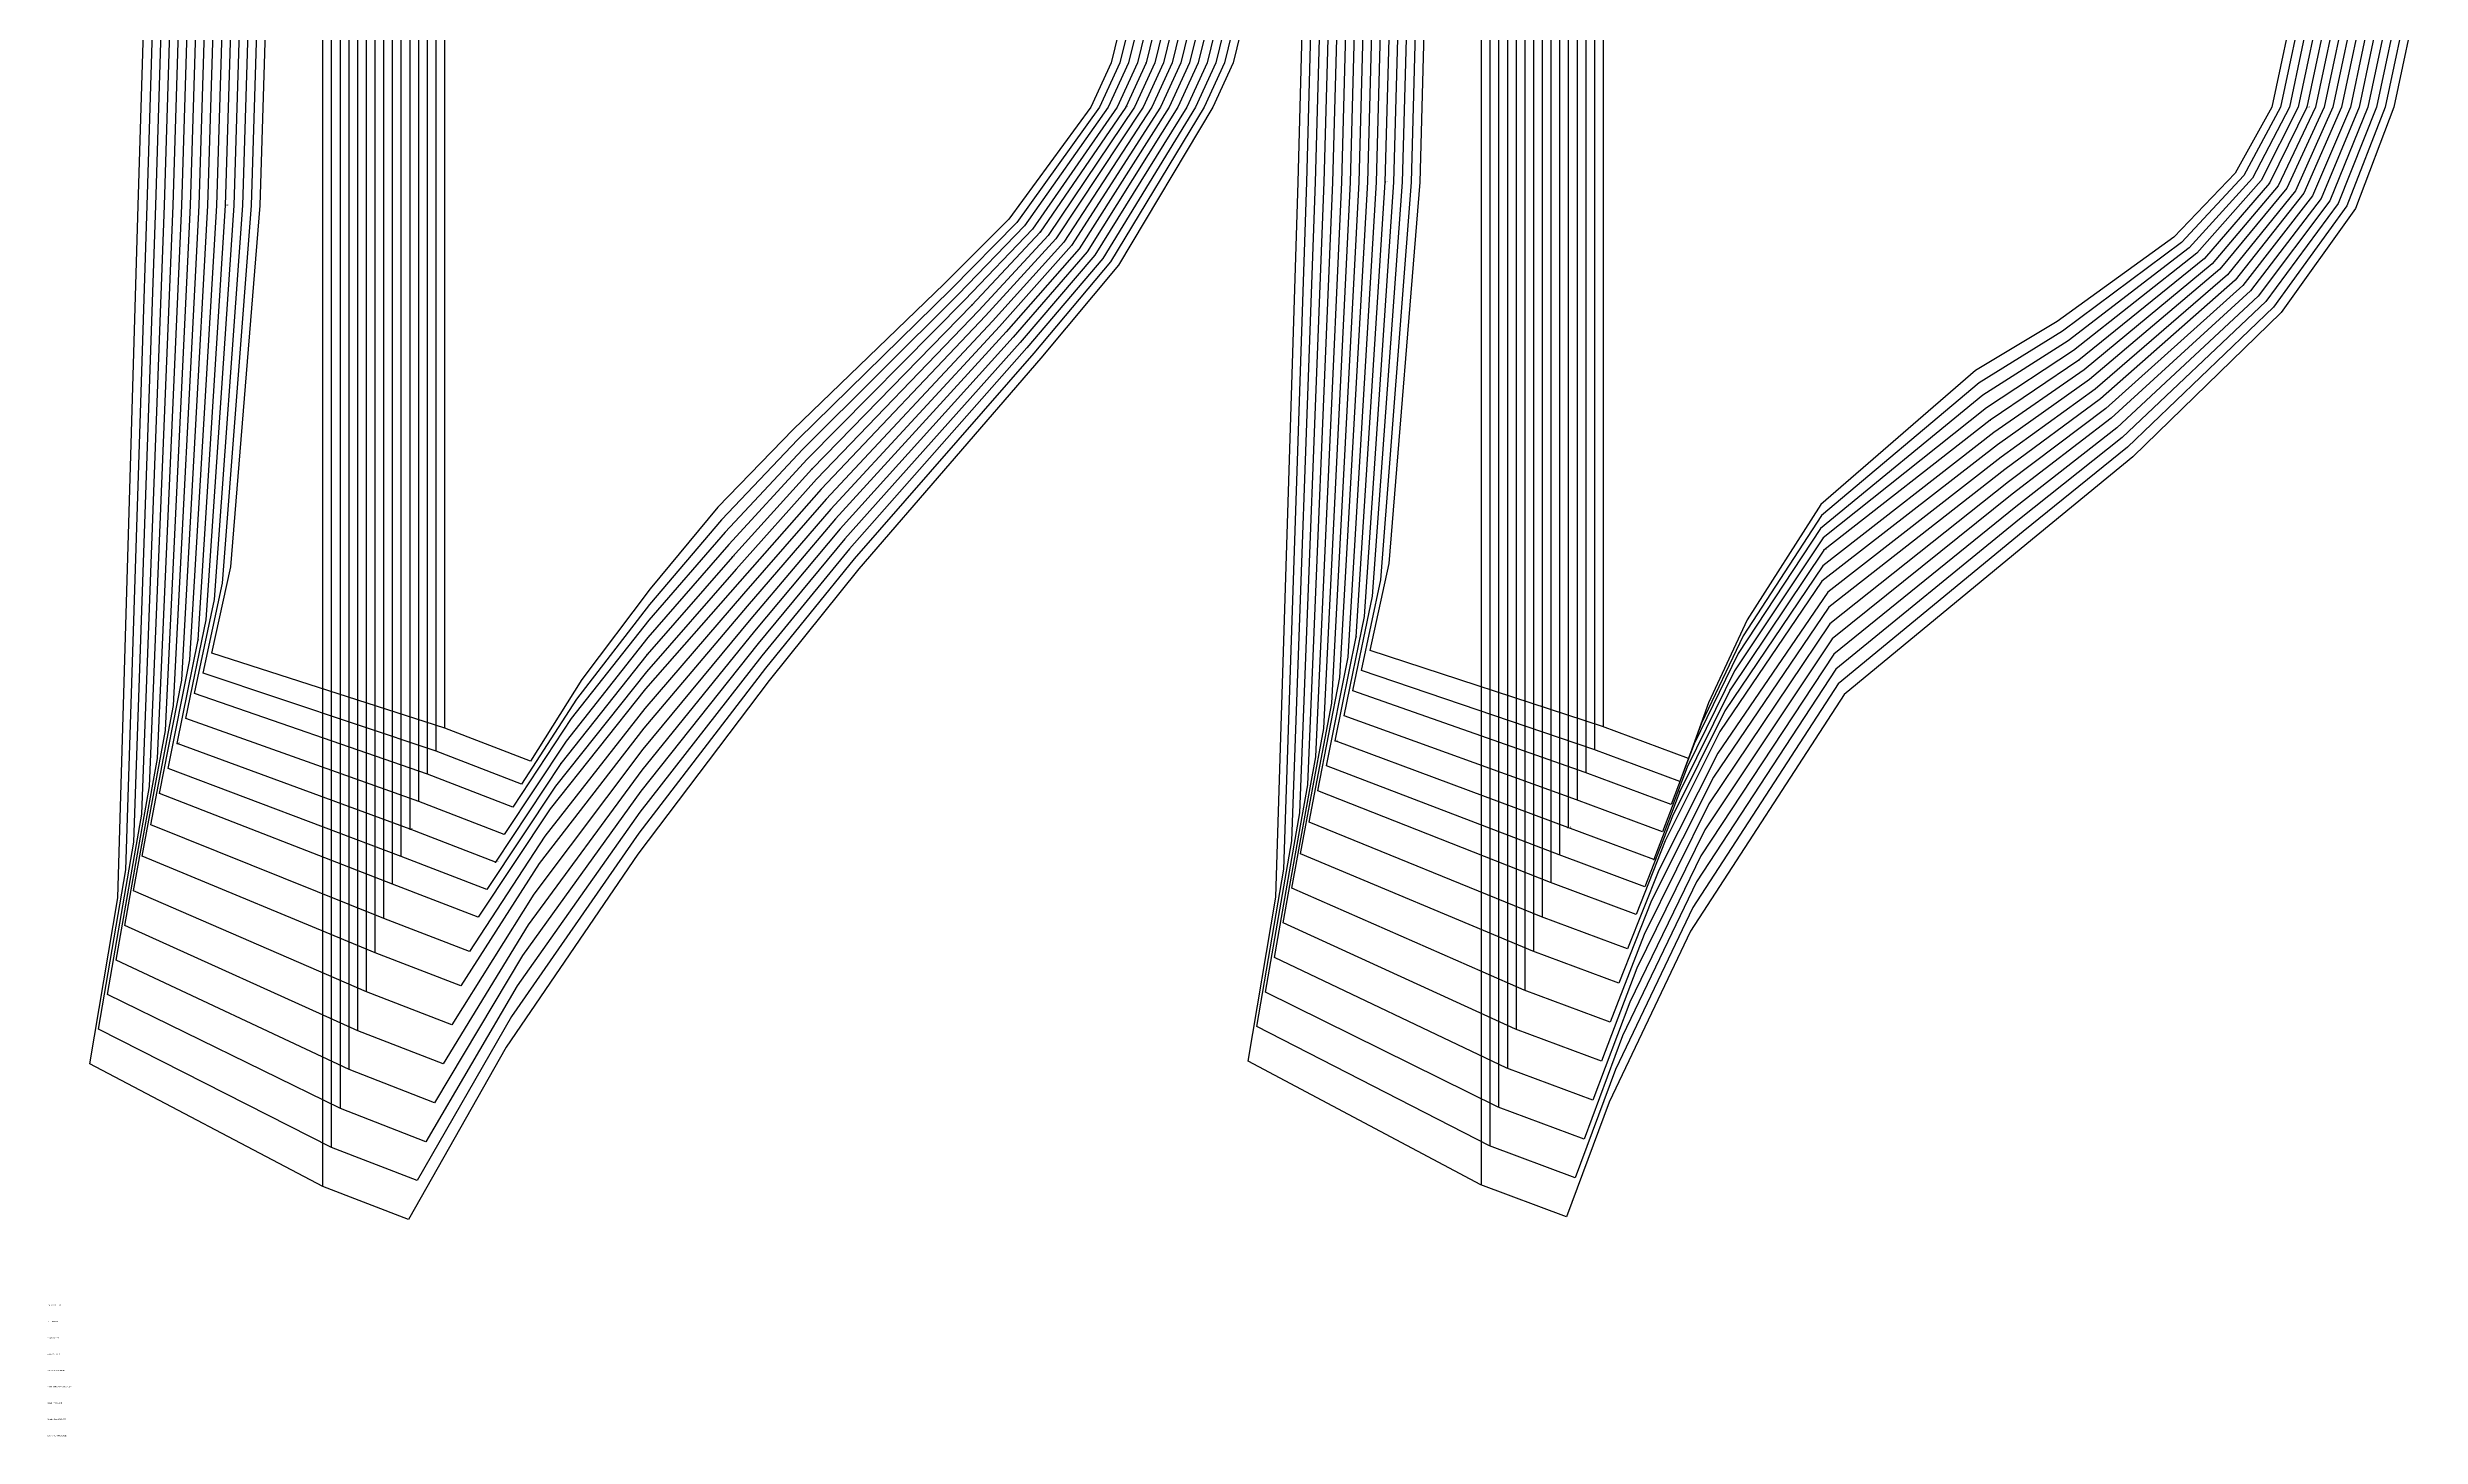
# Model space of a CAD drawing. Extents: x -43 to 1613, y 0 to 910.
# Drawn here: x 0 to 518, y 0 to 303 of the extents above; entities that cross this region are included whole.
import ezdxf

# ---------------------------------------------------------------- set-up
doc = ezdxf.new("R2010")
doc.units = 0

# ---------------------------------------------------------------- blocks, each defined once
blk = doc.blocks.new('GMX1016S18SS_42')
at = {"layer": '1'}
for points in [[(35.8623, 170.876), (40.0127, 189.6542), (46.416, 268.5034), (48.3744, 332.6562), (46.7488, 392.7044), (40.0228, 475.9122), (35.8623, 494.8809)], [(238.3714, 333.1338), (237.645, 322.6004), (232.0265, 299.6515), (227.5917, 289.9969), (209.7304, 265.524), (195.6004, 251.3991), (162.6286, 219.6567), (146.2126, 202.6743), (131.44, 184.8841), (116.5226, 165.0772), (105.3339, 147.2515)], [(105.3339, 147.2515), (86.6852, 154.4778), (35.8623, 170.876)]]:
    blk.add_lwpolyline(points, dxfattribs=at)
at = {"layer": '8'}
blk.add_line((86.6852, 154.4778), (86.6852, 511.5484), dxfattribs=at)
blk = doc.blocks.new('GMX1016S18SS_44')
at = {"layer": '1'}
for points in [[(33.9624, 166.4666), (38.2093, 186.1033), (44.5161, 268.5034), (46.4744, 332.6562), (44.8488, 392.7044), (38.2144, 479.4936), (33.9624, 499.2904)], [(240.2714, 333.1338), (239.5449, 322.6004), (233.9264, 299.6515), (229.4916, 289.9969), (211.4347, 264.8103), (197.1041, 250.2408), (163.6548, 217.4876), (147.0127, 199.9743), (131.2901, 181.4653), (115.3948, 160.8405), (103.4339, 142.2502)], [(103.4339, 142.2502), (84.7853, 149.4765), (33.9624, 166.4666)]]:
    blk.add_lwpolyline(points, dxfattribs=at)
at = {"layer": '8'}
blk.add_line((84.7853, 149.4765), (84.7853, 516.5497), dxfattribs=at)
blk = doc.blocks.new('GMX1016S18SS_46')
at = {"layer": '1'}
for points in [[(32.0625, 162.0571), (36.4033, 182.5524), (42.6162, 268.5034), (44.5745, 332.6562), (42.9489, 392.7044), (36.4033, 483.075), (32.0625, 503.6998)], [(242.1713, 333.1338), (241.4448, 322.6004), (235.8263, 299.6515), (231.3915, 289.9969), (213.1391, 264.0965), (198.6103, 249.0826), (164.6835, 215.3184), (147.8128, 197.2742), (131.1403, 178.0439), (114.2645, 156.6012), (101.534, 137.249)], [(101.534, 137.249), (82.8853, 144.4752), (32.0625, 162.0571)]]:
    blk.add_lwpolyline(points, dxfattribs=at)
at = {"layer": '8'}
blk.add_line((82.8853, 144.4752), (82.8853, 521.5509), dxfattribs=at)
blk = doc.blocks.new('GMX1016S18SS_48')
at = {"layer": '1'}
for points in [[(30.1626, 156.5987), (34.6202, 178.1557), (40.7163, 268.5034), (42.6746, 332.6562), (41.049, 392.7044), (34.6177, 487.5073), (30.1626, 509.1583)], [(244.0712, 333.1338), (243.3448, 322.6004), (237.7263, 299.6515), (233.2914, 289.9969), (214.8434, 263.3828), (200.1139, 247.9244), (165.7097, 213.1492), (148.6129, 194.5742), (130.9726, 174.2898), (113.1113, 151.6685), (99.6341, 131.2495)], [(99.6341, 131.2495), (80.9854, 138.4758), (30.1626, 156.5987)]]:
    blk.add_lwpolyline(points, dxfattribs=at)
at = {"layer": '8'}
blk.add_line((80.9854, 138.4758), (80.9854, 527.5504), dxfattribs=at)
blk = doc.blocks.new('GMX1016S18SS_50')
at = {"layer": '1'}
for points in [[(28.2626, 151.1402), (32.8397, 173.7615), (38.8163, 268.5034), (40.7747, 332.6562), (39.1491, 392.7044), (32.8321, 491.9422), (28.2626, 514.6168)], [(245.9711, 333.1338), (245.2447, 322.6004), (239.6262, 299.6515), (235.1914, 289.9969), (216.5503, 262.6691), (201.6202, 246.7661), (166.7384, 210.9801), (149.413, 191.8742), (130.805, 170.5382), (111.9607, 146.7384), (97.7342, 125.25)], [(97.7342, 125.25), (79.0855, 132.4763), (28.2626, 151.1402)]]:
    blk.add_lwpolyline(points, dxfattribs=at)
at = {"layer": '2'}
for p in [(28.2626, 151.1402), (28.2626, 151.1402), (79.0855, 132.4763), (97.7342, 125.25), (97.7342, 125.25)]:
    blk.add_point(p, dxfattribs=at)
at = {"layer": '3'}
for p in [(239.6262, 299.6515), (235.1914, 289.9969), (38.8163, 268.5034), (216.5503, 262.6691), (201.6202, 246.7661), (166.7384, 210.9801), (149.413, 191.8742), (32.8397, 173.7615), (130.805, 170.5382), (111.9607, 146.7384), (79.0855, 132.4763)]:
    blk.add_point(p, dxfattribs=at)
at = {"layer": '8'}
blk.add_line((79.0855, 132.4763), (79.0855, 533.5499), dxfattribs=at)
at = {"layer": '2'}
for s, p in [('# 12', (28.2626, 151.1402)), ('# 12', (28.2626, 151.1402)), ('# 18', (79.0855, 132.4763)), ('# 10', (97.7342, 125.25)), ('# 10', (97.7342, 125.25))]:
    blk.add_text(s, height=0.25, dxfattribs=at).set_placement(p)
at = {"layer": '3'}
for s, p in [('# 8', (235.1914, 289.9969)), ('# 13', (38.8163, 268.5034)), ('# 9', (149.413, 191.8742)), ('# 11', (79.0855, 132.4763))]:
    blk.add_text(s, height=0.25, dxfattribs=at).set_placement(p)
at = {"layer": '8'}
blk.add_text('NM', height=0.25, dxfattribs=at).set_placement((79.0855, 132.4763))
blk = doc.blocks.new('GMX1016S18SS_52')
at = {"layer": '1'}
for points in [[(26.3627, 145.6817), (31.0566, 169.3647), (36.9164, 268.5034), (38.8747, 332.6562), (37.2492, 392.7044), (31.0439, 496.3745), (26.3627, 520.0752)], [(247.871, 333.1338), (247.1446, 322.6004), (241.5261, 299.6515), (237.0913, 289.9969), (218.2546, 261.9528), (203.1239, 245.6053), (167.7645, 208.8084), (150.2131, 189.1742), (130.6348, 166.7841), (110.8076, 141.8057), (95.8342, 119.2505)], [(95.8342, 119.2505), (77.1856, 126.4768), (26.3627, 145.6817)]]:
    blk.add_lwpolyline(points, dxfattribs=at)
at = {"layer": '8'}
blk.add_line((77.1856, 126.4768), (77.1856, 539.5494), dxfattribs=at)
blk = doc.blocks.new('GMX1016S18SS_54')
at = {"layer": '1'}
for points in [[(24.4628, 140.2233), (29.2736, 164.968), (35.0165, 268.5034), (36.9748, 332.6562), (35.3492, 392.7044), (29.2583, 500.8068), (24.4628, 525.5337)], [(249.771, 333.1338), (249.0445, 322.6004), (243.426, 299.6515), (238.9912, 289.9969), (219.959, 261.2391), (204.6275, 244.4471), (168.7907, 206.6392), (151.0132, 186.4742), (130.4672, 163.03), (109.6544, 136.873), (93.9343, 113.251)], [(93.9343, 113.251), (75.2857, 120.4773), (24.4628, 140.2233)]]:
    blk.add_lwpolyline(points, dxfattribs=at)
at = {"layer": '8'}
blk.add_line((75.2857, 120.4773), (75.2857, 545.5489), dxfattribs=at)
blk = doc.blocks.new('GMX1016S18SS_56')
at = {"layer": '1'}
for points in [[(22.5629, 133.3755), (27.5209, 159.4536), (33.1166, 268.5034), (35.0749, 332.6562), (33.4493, 392.7044), (27.4981, 506.3694), (22.5629, 532.3815)], [(251.6709, 333.1338), (250.9444, 322.6004), (245.326, 299.6515), (240.8911, 289.9969), (221.6633, 260.5253), (206.1337, 243.2889), (169.8194, 204.47), (151.8133, 183.7741), (130.269, 158.7729), (108.4682, 130.8964), (92.0344, 105.7504)], [(92.0344, 105.7504), (73.3857, 112.9767), (22.5629, 133.3755)]]:
    blk.add_lwpolyline(points, dxfattribs=at)
at = {"layer": '8'}
blk.add_line((73.3857, 112.9767), (73.3857, 553.0495), dxfattribs=at)
blk = doc.blocks.new('GMX1016S18SS_58')
at = {"layer": '1'}
for points in [[(20.6629, 126.5276), (25.7684, 153.9393), (31.2167, 268.5034), (33.175, 332.6562), (31.5494, 392.7044), (25.7404, 511.9294), (20.6629, 539.2293)], [(253.5708, 333.1338), (252.8443, 322.6004), (247.2259, 299.6515), (242.791, 289.9969), (223.3677, 259.8116), (207.6374, 242.1306), (170.8455, 202.3009), (152.6134, 181.0741), (130.0709, 154.5159), (107.282, 124.9223), (90.1345, 98.2498)], [(90.1345, 98.2498), (71.4858, 105.4761), (20.6629, 126.5276)]]:
    blk.add_lwpolyline(points, dxfattribs=at)
at = {"layer": '8'}
blk.add_line((71.4858, 105.4761), (71.4858, 560.5501), dxfattribs=at)
blk = doc.blocks.new('GMX1016S18SS_60')
at = {"layer": '1'}
for points in [[(18.763, 118.9787), (24.031, 147.8611), (29.3167, 268.5034), (31.2751, 332.6562), (29.6495, 392.7044), (23.998, 518.061), (18.763, 546.7782)], [(255.4707, 333.1338), (254.7443, 322.6004), (249.1258, 299.6515), (244.6909, 289.9969), (225.072, 259.0978), (209.1411, 240.9699), (171.8742, 200.1292), (153.4135, 178.3741), (129.855, 149.9236), (106.0704, 118.2523), (88.2346, 89.751)], [(88.2346, 89.751), (69.5859, 96.9772), (18.763, 118.9787)]]:
    blk.add_lwpolyline(points, dxfattribs=at)
at = {"layer": '8'}
blk.add_line((69.5859, 96.9772), (69.5859, 569.0489), dxfattribs=at)
blk = doc.blocks.new('GMX1016S18SS_62')
at = {"layer": '1'}
for points in [[(16.8631, 111.4299), (22.2936, 141.7803), (27.4168, 268.5034), (29.3752, 332.6562), (27.7495, 392.7044), (22.253, 524.1925), (16.8631, 554.3271)], [(257.3706, 333.1338), (256.6442, 322.6004), (251.0257, 299.6515), (246.5909, 289.9969), (226.7763, 258.3841), (210.6473, 239.8116), (172.9004, 197.96), (154.2136, 175.6741), (129.6366, 145.3312), (104.8614, 111.5848), (86.3346, 81.2521)], [(86.3346, 81.2521), (67.686, 88.4784), (16.8631, 111.4299)]]:
    blk.add_lwpolyline(points, dxfattribs=at)
at = {"layer": '8'}
blk.add_line((67.686, 88.4784), (67.686, 577.5478), dxfattribs=at)
blk = doc.blocks.new('GMX1016S18SS_64')
at = {"layer": '1'}
for points in [[(14.9632, 103.881), (20.5537, 135.7021), (25.5169, 268.5034), (27.4752, 332.6562), (25.8496, 392.7044), (20.5105, 530.3241), (14.9632, 561.876)], [(259.2706, 333.1338), (258.5441, 322.6004), (252.9256, 299.6515), (248.4908, 289.9969), (228.4807, 257.6703), (212.151, 238.6534), (173.9291, 195.7909), (155.0137, 172.9741), (129.4207, 140.7389), (103.6524, 104.9148), (84.4347, 72.7533)], [(84.4347, 72.7533), (65.7861, 79.9796), (14.9632, 103.881)]]:
    blk.add_lwpolyline(points, dxfattribs=at)
at = {"layer": '8'}
blk.add_line((65.7861, 79.9796), (65.7861, 586.0466), dxfattribs=at)
blk = doc.blocks.new('GMX1016S18SS_66')
at = {"layer": '1'}
for points in [[(13.0633, 96.3423), (18.8164, 129.629), (23.617, 268.5034), (25.5753, 332.6562), (23.9497, 392.7044), (18.7656, 536.4455), (13.0633, 569.4147)], [(261.1705, 333.1338), (260.444, 322.6004), (254.8255, 299.6515), (250.3907, 289.9969), (230.185, 256.9566), (213.6572, 237.4951), (174.9553, 193.6217), (155.8138, 170.274), (129.2048, 136.1466), (102.4433, 98.2447), (82.5348, 64.2544)], [(82.5348, 64.2544), (63.8861, 71.4807), (13.0633, 96.3423)]]:
    blk.add_lwpolyline(points, dxfattribs=at)
at = {"layer": '8'}
blk.add_line((63.8861, 71.4807), (63.8861, 594.5455), dxfattribs=at)
blk = doc.blocks.new('GMX1016S18SS_68')
at = {"layer": '1'}
for points in [[(11.1633, 88.7934), (17.079, 123.5507), (21.7171, 268.5034), (23.6754, 332.6562), (22.0498, 392.7044), (17.0231, 542.5771), (11.1633, 576.9636)], [(263.0704, 333.1338), (262.344, 322.6004), (256.7255, 299.6515), (252.2906, 289.9969), (231.8919, 256.2429), (215.1609, 236.3344), (175.9839, 191.45), (156.6139, 167.574), (128.9863, 131.5568), (101.2318, 91.5747), (80.6349, 55.7556)], [(80.6349, 55.7556), (61.9862, 62.9819), (11.1633, 88.7934)]]:
    blk.add_lwpolyline(points, dxfattribs=at)
at = {"layer": '8'}
blk.add_line((61.9862, 62.9819), (61.9862, 603.0443), dxfattribs=at)
blk = doc.blocks.new('GMX1016S18SS_70')
at = {"layer": '1'}
for points in [[(9.2634, 81.2445), (15.3417, 117.4725), (19.8171, 268.5034), (21.7755, 332.6562), (20.1499, 392.7044), (15.2782, 548.7086), (9.2634, 584.5125)], [(264.9703, 333.1338), (264.2439, 322.6004), (258.6254, 299.6515), (254.1906, 289.9969), (233.5962, 255.5291), (216.6646, 235.1761), (177.0101, 189.2808), (157.414, 164.874), (128.7704, 126.9645), (100.0227, 84.9072), (78.735, 47.2567)], [(78.735, 47.2567), (60.0863, 54.483), (9.2634, 81.2445)]]:
    blk.add_lwpolyline(points, dxfattribs=at)
at = {"layer": '8'}
blk.add_line((60.0863, 54.483), (60.0863, 611.5431), dxfattribs=at)
blk = doc.blocks.new('GMX1016S18SS1_42')
at = {"layer": '1'}
for points in [[(288.5085, 171.445), (292.669, 190.4111), (299.3949, 273.6216), (301.0205, 333.6697), (299.0622, 397.8225), (292.6588, 476.6692), (288.5085, 495.4499)], [(491.0176, 333.1922), (490.6442, 315.6509), (485.2061, 289.969), (477.2178, 275.6078), (463.7888, 261.6454), (438.366, 243.2228), (420.5478, 232.5091), (386.7735, 203.2788), (370.7689, 178.148), (362.3209, 159.9972), (357.9546, 147.8382)], [(357.9546, 147.8382), (339.2145, 154.8207), (339.2145, 154.8207), (288.5085, 171.445)]]:
    blk.add_lwpolyline(points, dxfattribs=at)
at = {"layer": '8'}
blk.add_line((339.3313, 511.8481), (339.3313, 154.7775), dxfattribs=at)
blk = doc.blocks.new('GMX1016S18SS1_44')
at = {"layer": '1'}
for points in [[(286.6086, 167.0355), (290.8605, 186.8297), (297.495, 273.6216), (299.1206, 333.6697), (297.1623, 397.8225), (290.8529, 480.2201), (286.6086, 499.8594)], [(492.9175, 333.1922), (492.5442, 315.6509), (487.106, 289.969), (479.0898, 275.0541), (465.4627, 260.472), (439.5445, 241.1121), (421.348, 229.8091), (386.9233, 200.9141), (369.8342, 174.6174), (360.7664, 155.5928), (356.0547, 142.837)], [(356.0547, 142.837), (337.3146, 149.8194), (337.3146, 149.8194), (286.6086, 167.0355)]]:
    blk.add_lwpolyline(points, dxfattribs=at)
at = {"layer": '8'}
blk.add_line((337.4314, 516.8494), (337.4314, 149.7762), dxfattribs=at)
blk = doc.blocks.new('GMX1016S18SS1_46')
at = {"layer": '1'}
for points in [[(284.7086, 162.6261), (289.0495, 183.2483), (295.5951, 273.6216), (297.2207, 333.6697), (295.2624, 397.8225), (289.047, 483.771), (284.7086, 504.2688)], [(494.8175, 333.1922), (494.4441, 315.6509), (489.0059, 289.969), (480.9617, 274.5004), (467.1365, 259.296), (440.7256, 239.0014), (422.1481, 227.1091), (386.7532, 198.0362), (368.7547, 170.8023), (359.1637, 151.0742), (354.1548, 137.8357)], [(354.1548, 137.8357), (335.4147, 144.8182), (335.4147, 144.8182), (284.7086, 162.6261)]]:
    blk.add_lwpolyline(points, dxfattribs=at)
at = {"layer": '8'}
blk.add_line((335.5315, 521.8507), (335.5315, 144.775), dxfattribs=at)
blk = doc.blocks.new('GMX1016S18SS1_48')
at = {"layer": '1'}
for points in [[(282.8087, 157.1676), (287.2639, 178.816), (293.6952, 273.6216), (295.3208, 333.6697), (293.3624, 397.8225), (287.2639, 488.1677), (282.8087, 509.7273)], [(496.7174, 333.1922), (496.344, 315.6509), (490.9058, 289.969), (482.8337, 273.9467), (468.8104, 258.1199), (441.9042, 236.8906), (422.9482, 224.4091), (387.3323, 196.0169), (367.9902, 166.9949), (357.66, 145.9586), (352.2549, 131.8362)], [(352.2549, 131.8362), (333.5147, 138.8187), (333.5147, 138.8187), (282.8087, 157.1676)]]:
    blk.add_lwpolyline(points, dxfattribs=at)
at = {"layer": '8'}
blk.add_line((333.6316, 527.8501), (333.6316, 138.7755), dxfattribs=at)
blk = doc.blocks.new('GMX1016S18SS1_50')
at = {"layer": '1'}
for points in [[(280.9088, 151.7092), (285.4783, 174.3837), (291.7953, 273.6216), (293.4208, 333.6697), (291.4625, 397.8225), (285.4833, 492.5645), (280.9088, 515.1857)], [(498.6173, 333.1922), (498.2439, 315.6509), (492.8058, 289.969), (484.7083, 273.3955), (470.4868, 256.9465), (443.0853, 234.7799), (423.7482, 221.709), (387.4694, 193.3296), (367.0224, 162.8217), (356.0877, 140.6957), (350.3549, 125.8367)], [(350.3549, 125.8367), (331.6148, 132.8192), (331.6148, 132.8192), (280.9088, 151.7092)]]:
    blk.add_lwpolyline(points, dxfattribs=at)
at = {"layer": '2'}
for p in [(280.9088, 151.7092), (280.9088, 151.7092), (331.6148, 132.8192), (331.6148, 132.8192), (331.7317, 132.776), (350.3549, 125.8367), (350.3549, 125.8367)]:
    blk.add_point(p, dxfattribs=at)
at = {"layer": '3'}
for p in [(492.8058, 289.969), (291.7953, 273.6216), (484.7083, 273.3955), (470.4868, 256.9465), (443.0853, 234.7799), (423.7482, 221.709), (387.4694, 193.3296), (285.4783, 174.3837), (367.0224, 162.8217), (356.0877, 140.6957)]:
    blk.add_point(p, dxfattribs=at)
at = {"layer": '4'}
blk.add_point((387.4694, 193.3296, -3.998), dxfattribs=at)
at = {"layer": '8'}
blk.add_line((331.7317, 533.8496), (331.7317, 132.776), dxfattribs=at)
at = {"layer": '2'}
for s, p in [('# 1', (280.9088, 151.7092)), ('# 15', (331.6148, 132.8192)), ('# 19', (331.7317, 132.776)), ('# 14', (350.3549, 125.8367)), ('# 14', (350.3549, 125.8367))]:
    blk.add_text(s, height=0.25, dxfattribs=at).set_placement(p)
at = {"layer": '3'}
for s, p in [('# 11', (492.8058, 289.969)), ('# 2', (291.7953, 273.6216)), ('# 12', (423.7482, 221.709)), ('# 13', (387.4694, 193.3296))]:
    blk.add_text(s, height=0.25, dxfattribs=at).set_placement(p)
blk = doc.blocks.new('GMX1016S18SS1_52')
at = {"layer": '1'}
for points in [[(279.0089, 146.2507), (283.6901, 169.9489), (289.8953, 273.6216), (291.5209, 333.6697), (289.5626, 397.8225), (283.7003, 496.9587), (279.0089, 520.6442)], [(500.5172, 333.1922), (500.1438, 315.6509), (494.7057, 289.969), (486.5802, 272.8418), (472.1606, 255.7704), (444.2638, 232.6666), (424.5484, 219.009), (387.2281, 189.9235), (365.8845, 158.2522), (354.4545, 135.2728), (348.455, 119.8373)], [(348.455, 119.8373), (329.7149, 126.8197), (329.7149, 126.8197), (279.0089, 146.2507)]]:
    blk.add_lwpolyline(points, dxfattribs=at)
at = {"layer": '8'}
blk.add_line((329.8318, 539.8491), (329.8318, 126.7765), dxfattribs=at)
blk = doc.blocks.new('GMX1016S18SS1_54')
at = {"layer": '1'}
for points in [[(277.109, 140.7923), (281.9045, 165.5166), (287.9954, 273.6216), (289.621, 333.6697), (287.6627, 397.8225), (281.9172, 501.3554), (277.109, 526.1026)], [(502.4171, 333.1922), (502.0437, 315.6509), (496.6056, 289.969), (488.4522, 272.2881), (473.8345, 254.5944), (445.4424, 230.5558), (425.3485, 216.309), (387.0605, 186.5834), (364.7822, 153.7209), (352.8365, 129.8652), (346.5551, 113.8378)], [(346.5551, 113.8378), (327.815, 120.8202), (327.815, 120.8202), (277.109, 140.7923)]]:
    blk.add_lwpolyline(points, dxfattribs=at)
at = {"layer": '8'}
blk.add_line((327.9318, 545.8486), (327.9318, 120.7771), dxfattribs=at)
blk = doc.blocks.new('GMX1016S18SS1_56')
at = {"layer": '1'}
for points in [[(275.209, 133.9444), (280.1443, 159.954), (286.0955, 273.6216), (287.7211, 333.6697), (285.7627, 397.8225), (280.1646, 506.8698), (275.209, 532.9505)], [(504.317, 333.1922), (503.9437, 315.6509), (498.5055, 289.969), (490.3242, 271.7343), (475.5084, 253.4184), (446.6235, 228.4451), (426.1486, 213.609), (388.3026, 184.1551), (364.3199, 149.0142), (351.4395, 123.4923), (344.6552, 106.3371)], [(344.6552, 106.3371), (325.9151, 113.3196), (325.9151, 113.3196), (275.209, 133.9444)]]:
    blk.add_lwpolyline(points, dxfattribs=at)
at = {"layer": '8'}
blk.add_line((326.0319, 553.3492), (326.0319, 113.2764), dxfattribs=at)
blk = doc.blocks.new('GMX1016S18SS1_58')
at = {"layer": '1'}
for points in [[(273.3091, 127.0966), (278.3866, 154.3939), (284.1956, 273.6216), (285.8212, 333.6697), (283.8628, 397.8225), (278.412, 512.3841), (273.3091, 539.7983)], [(506.217, 333.1922), (505.8436, 315.6509), (500.4054, 289.969), (492.1962, 271.1806), (477.1822, 252.2449), (447.8021, 226.3344), (426.9486, 210.909), (388.5769, 180.8531), (363.3852, 143.8098), (349.8673, 116.9112), (342.7553, 98.8365)], [(342.7553, 98.8365), (324.0152, 105.819), (324.0152, 105.819), (273.3091, 127.0966)]]:
    blk.add_lwpolyline(points, dxfattribs=at)
at = {"layer": '8'}
blk.add_line((324.132, 560.8498), (324.132, 105.7758), dxfattribs=at)
blk = doc.blocks.new('GMX1016S18SS1_60')
at = {"layer": '1'}
for points in [[(271.4092, 119.5477), (276.6442, 148.2624), (282.2957, 273.6216), (283.9212, 333.6697), (281.9629, 397.8225), (276.6721, 518.4648), (271.4092, 547.3472)], [(508.1169, 333.1922), (507.7435, 315.6509), (502.3054, 289.969), (494.0682, 270.6294), (478.8561, 251.0689), (448.9806, 224.2236), (427.7487, 208.2089), (388.7928, 177.2641), (362.392, 137.9754), (348.2645, 109.4791), (340.8553, 90.3377)], [(340.8553, 90.3377), (322.1152, 97.3201), (322.1152, 97.3201), (271.4092, 119.5477)]]:
    blk.add_lwpolyline(points, dxfattribs=at)
at = {"layer": '8'}
blk.add_line((322.2321, 569.3487), (322.2321, 97.277), dxfattribs=at)
blk = doc.blocks.new('GMX1016S18SS1_62')
at = {"layer": '1'}
for points in [[(269.5093, 111.9988), (274.8992, 142.1308), (280.3957, 273.6216), (282.0213, 333.6697), (280.063, 397.8225), (274.9347, 524.5431), (269.5093, 554.8961)], [(510.0168, 333.1922), (509.6434, 315.6509), (504.2053, 289.969), (495.9401, 270.0757), (480.5299, 249.8929), (450.1617, 222.1129), (428.5489, 205.5089), (389.2728, 173.9647), (361.5259, 132.3061), (346.7101, 102.1131), (338.9554, 81.8388)], [(338.9554, 81.8388), (320.2153, 88.8213), (320.2153, 88.8213), (269.5093, 111.9988)]]:
    blk.add_lwpolyline(points, dxfattribs=at)
at = {"layer": '8'}
blk.add_line((320.3322, 577.8475), (320.3322, 88.7781), dxfattribs=at)
blk = doc.blocks.new('GMX1016S18SS1_64')
at = {"layer": '1'}
for points in [[(267.6094, 104.4499), (273.1567, 135.9993), (278.4958, 273.6216), (280.1214, 333.6697), (278.1631, 397.8225), (273.1974, 530.6213), (267.6094, 562.4449)], [(511.9167, 333.1922), (511.5433, 315.6509), (506.1052, 289.969), (497.8121, 269.522), (482.2038, 248.7194), (451.3403, 220.0022), (429.349, 202.8089), (389.664, 170.6042), (360.614, 126.6013), (345.1352, 94.7293), (337.0555, 73.34)], [(337.0555, 73.34), (318.3154, 80.3225), (318.3154, 80.3225), (267.6094, 104.4499)]]:
    blk.add_lwpolyline(points, dxfattribs=at)
at = {"layer": '8'}
blk.add_line((318.4322, 586.3464), (318.4322, 80.2793), dxfattribs=at)
blk = doc.blocks.new('GMX1016S18SS1_66')
at = {"layer": '1'}
for points in [[(265.7095, 96.9112), (271.4117, 129.8779), (276.5959, 273.6216), (278.2215, 333.6697), (276.2632, 397.8225), (271.46, 536.6944), (265.7095, 569.9837)], [(513.8166, 333.1922), (513.4433, 315.6509), (508.0051, 289.969), (499.6841, 268.9683), (483.8777, 247.5434), (452.5188, 217.8914), (430.149, 200.1089), (390.106, 167.3276), (359.725, 120.9422), (343.5706, 87.3659), (335.1556, 64.8412)], [(335.1556, 64.8412), (316.4155, 71.8236), (316.4155, 71.8236), (265.7095, 96.9112)]]:
    blk.add_lwpolyline(points, dxfattribs=at)
at = {"layer": '8'}
blk.add_line((316.5323, 594.8452), (316.5323, 71.7805), dxfattribs=at)
blk = doc.blocks.new('GMX1016S18SS1_68')
at = {"layer": '1'}
for points in [[(263.8095, 89.3623), (269.6693, 123.7463), (274.696, 273.6216), (276.3216, 333.6697), (274.3632, 397.8225), (269.7226, 542.7727), (263.8095, 577.5326)], [(515.7166, 333.1922), (515.3432, 315.6509), (509.9051, 289.969), (501.5561, 268.4171), (485.5515, 246.3673), (453.6999, 215.7807), (430.9491, 197.4089), (390.6038, 164.1298), (358.8614, 115.3262), (342.0161, 80.0202), (333.2557, 56.3423)], [(333.2557, 56.3423), (314.5156, 63.3248), (314.5156, 63.3248), (263.8095, 89.3623)]]:
    blk.add_lwpolyline(points, dxfattribs=at)
at = {"layer": '8'}
blk.add_line((314.6324, 603.344), (314.6324, 63.2816), dxfattribs=at)
blk = doc.blocks.new('GMX1016S18SS1_70')
at = {"layer": '1'}
for points in [[(261.9096, 81.8135), (267.9243, 117.6148), (272.796, 273.6216), (274.4217, 333.6697), (272.4633, 397.8225), (267.9828, 548.8509), (261.9096, 585.0814)], [(517.6165, 333.1922), (517.2431, 315.6509), (511.805, 289.969), (503.428, 267.8634), (487.2254, 245.1939), (454.8785, 213.6699), (431.7493, 194.7088), (391.9195, 161.8031), (358.394, 110.2056), (340.6039, 72.8752), (331.3558, 47.8435)], [(331.3558, 47.8435), (312.6156, 54.8259), (312.6156, 54.8259), (261.9096, 81.8135)]]:
    blk.add_lwpolyline(points, dxfattribs=at)
at = {"layer": '8'}
blk.add_line((312.7325, 611.8429), (312.7325, 54.7828), dxfattribs=at)

msp = doc.modelspace()

# ---------------------------------------------------------------- block references
at = {"layer": '1'}
for name in ['GMX1016S18SS_70', 'GMX1016S18SS1_70', 'GMX1016S18SS_68', 'GMX1016S18SS1_68', 'GMX1016S18SS_66', 'GMX1016S18SS1_66', 'GMX1016S18SS_64', 'GMX1016S18SS1_64', 'GMX1016S18SS1_62', 'GMX1016S18SS_62', 'GMX1016S18SS_60', 'GMX1016S18SS1_60', 'GMX1016S18SS_58', 'GMX1016S18SS1_58', 'GMX1016S18SS_56', 'GMX1016S18SS1_56', 'GMX1016S18SS_54', 'GMX1016S18SS1_54', 'GMX1016S18SS_52', 'GMX1016S18SS1_52', 'GMX1016S18SS_50', 'GMX1016S18SS1_50', 'GMX1016S18SS_48', 'GMX1016S18SS1_48', 'GMX1016S18SS_46', 'GMX1016S18SS1_46', 'GMX1016S18SS_44', 'GMX1016S18SS1_44', 'GMX1016S18SS_42', 'GMX1016S18SS1_42']:
    msp.add_blockref(name, (0, 0), dxfattribs=at)

# ---------------------------------------------------------------- texts
for s, p in [('TOLERANCE: .152', (0, 28.448)), ('Sample Size: 50', (0, 21.336)), ('Units: METRIC', (0, 24.892)), ('VERSION: 10.0.1', (0, 17.78)), ('Author: GERBER TECHNOLOGY', (0, 10.668)), ('PRODUCT: ACCUMARK', (0, 14.224)), ('Creation Time: 10:35', (0, 7.112)), ('Style Name: GMX1016S18', (0, 0)), ('Creation Date: 23-10-2017', (0, 3.556))]:
    msp.add_text(s, height=0.25, dxfattribs=at).set_placement(p)

doc.saveas('drawing.dxf')
